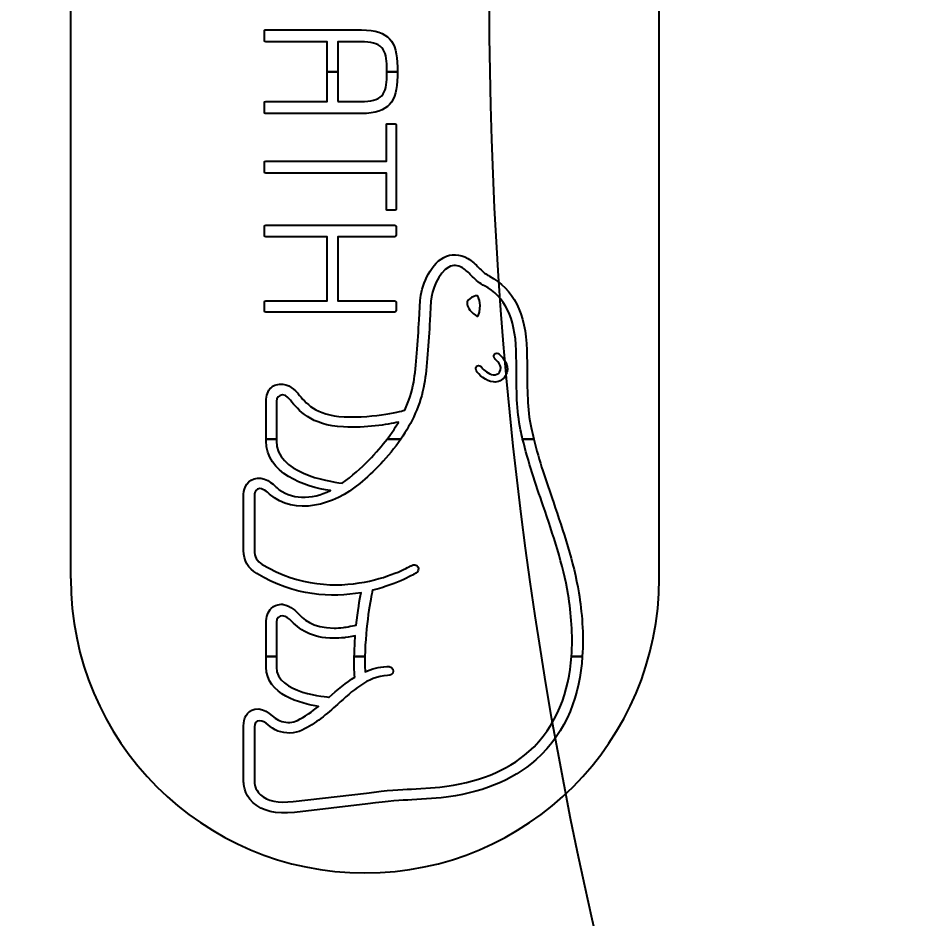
# Model space of a CAD drawing. Header units: inches. Extents: x -15723 to -7264, y -5919 to -976.
# Drawn here: x -15245.51 to -15215.02, y -1677.26 to -1646.66 of the extents above; entities that cross this region are included whole.
import ezdxf
from ezdxf.lldxf.tags import DXFTag

# ---------------------------------------------------------------- set-up
doc = ezdxf.new("R2010")
doc.units = ezdxf.units.IN
doc.header["$MEASUREMENT"] = 0
doc.layers.add('THIN', color=8, linetype='Continuous')
doc.styles.get("Standard").update_dxf_attribs({"font": 'NanumGothic.ttf'})
tags = doc.linetypes.add('DASHED', pattern=[0.75, 0.5, -0.25]).pattern_tags.tags
tags[6:7] = [DXFTag(74, 4), DXFTag(75, 0), DXFTag(340, '0'), DXFTag(46, 1.0), DXFTag(50, 0.0), DXFTag(44, 0.0), DXFTag(45, 0.0)]
tags[4:5] = [DXFTag(74, 4), DXFTag(75, 0), DXFTag(340, '0'), DXFTag(46, 1.0), DXFTag(50, 0.0), DXFTag(44, 0.0), DXFTag(45, 0.0)]
doc.dimstyles.get("Standard").update_dxf_attribs({"dimtxt": 20, "dimasz": 20, "dimexe": 5, "dimexo": 1.5, "dimgap": 10, "dimtad": 0, "dimtoh": 1, "dimdec": 0, "dimzin": 0, "dimdsep": 46, "dimtxsty": 'Standard', "dimcen": 0, "dimclrd": 3, "dimclre": 3, "dimclrt": 2, "dimadec": 0, "dimazin": 3, "dimtfac": 1, "dimtdec": 0, "dimtofl": 0, "dimtmove": 0, "dimatfit": 3, "dimfxl": 0, "dimtolj": 1, "dimtzin": 0, "dimlwd": 0, "dimlwe": 25, "dimarcsym": 0})

# ---------------------------------------------------------------- blocks, each defined once
blk = doc.blocks.new('2E12E')
at = {"layer": 'THIN', "color": 2, "linetype": 'DASHED', "ltscale": 3}
for p, q in [((6857.219, 1056.492), (6857.219, 1095.492)), ((6877.219, 1056.492), (6877.219, 1095.492))]:
    blk.add_line(p, q, dxfattribs=at)
blk.add_arc((6867.219, 1056.492), 10, 180, 0, dxfattribs=at)
at = {"layer": 'THIN', "color": 2}
for points, knots in [([(6866.291, 1073.706), (6866.291, 1073.706), (6866.291, 1074.718), (6866.291, 1074.718), (6866.291, 1074.718), (6866.291, 1074.718), (6867.087, 1074.718), (6867.087, 1074.718), (6867.087, 1074.718), (6867.418, 1074.718), (6867.645, 1074.669), (6867.788, 1074.519), (6867.788, 1074.519), (6867.93, 1074.369), (6867.959, 1074.153), (6867.96, 1073.864), (6867.96, 1073.864), (6867.96, 1073.864), (6867.96, 1073.706), (6867.96, 1073.706), (6867.96, 1073.706), (6867.96, 1073.706), (6868.322, 1073.706), (6868.322, 1073.706), (6868.322, 1073.706), (6868.322, 1073.706), (6868.322, 1073.864), (6868.322, 1073.864), (6868.322, 1073.864), (6868.322, 1074.305), (6868.233, 1074.618), (6868.055, 1074.817), (6868.055, 1074.817), (6867.873, 1075.017), (6867.574, 1075.125), (6867.105, 1075.125), (6867.105, 1075.125), (6867.105, 1075.125), (6863.845, 1075.125), (6863.845, 1075.125), (6863.845, 1075.125), (6863.837, 1075.126), (6863.82, 1075.12), (6863.809, 1075.112), (6863.809, 1075.112), (6863.8, 1075.104), (6863.799, 1075.097), (6863.799, 1075.094), (6863.799, 1075.094), (6863.799, 1075.094), (6863.799, 1074.75), (6863.799, 1074.75), (6863.799, 1074.75), (6863.799, 1074.737), (6863.814, 1074.72), (6863.845, 1074.718), (6863.845, 1074.718), (6863.845, 1074.718), (6865.933, 1074.718), (6865.933, 1074.718), (6865.933, 1074.718), (6865.933, 1074.718), (6865.933, 1073.706), (6865.933, 1073.706), (6865.933, 1073.706), (6865.933, 1073.706), (6866.291, 1073.706), (6866.291, 1073.706)], [0, 0, 0, 0, 0.058824, 0.058824, 0.058824, 0.058824, 0.117647, 0.117647, 0.117647, 0.117647, 0.176471, 0.176471, 0.176471, 0.176471, 0.235294, 0.235294, 0.235294, 0.235294, 0.294118, 0.294118, 0.294118, 0.294118, 0.352941, 0.352941, 0.352941, 0.352941, 0.411765, 0.411765, 0.411765, 0.411765, 0.470588, 0.470588, 0.470588, 0.470588, 0.529412, 0.529412, 0.529412, 0.529412, 0.588235, 0.588235, 0.588235, 0.588235, 0.647059, 0.647059, 0.647059, 0.647059, 0.705882, 0.705882, 0.705882, 0.705882, 0.764706, 0.764706, 0.764706, 0.764706, 0.823529, 0.823529, 0.823529, 0.823529, 0.882353, 0.882353, 0.882353, 0.882353, 0.941176, 0.941176, 0.941176, 0.941176, 1, 1, 1, 1]), ([(6866.291, 1072.694), (6866.291, 1072.694), (6866.291, 1073.706), (6866.291, 1073.706), (6866.291, 1073.706), (6866.291, 1073.706), (6865.933, 1073.706), (6865.933, 1073.706), (6865.933, 1073.706), (6865.933, 1073.706), (6865.933, 1072.694), (6865.933, 1072.694), (6865.933, 1072.694), (6865.933, 1072.694), (6863.845, 1072.694), (6863.845, 1072.694), (6863.845, 1072.694), (6863.811, 1072.693), (6863.799, 1072.673), (6863.799, 1072.662), (6863.799, 1072.662), (6863.799, 1072.662), (6863.799, 1072.316), (6863.799, 1072.316), (6863.799, 1072.316), (6863.799, 1072.313), (6863.8, 1072.306), (6863.809, 1072.298), (6863.809, 1072.298), (6863.82, 1072.289), (6863.837, 1072.285), (6863.845, 1072.285), (6863.845, 1072.285), (6863.845, 1072.285), (6867.105, 1072.285), (6867.105, 1072.285), (6867.105, 1072.285), (6867.573, 1072.285), (6867.873, 1072.397), (6868.055, 1072.595), (6868.055, 1072.595), (6868.233, 1072.796), (6868.322, 1073.108), (6868.322, 1073.548), (6868.322, 1073.548), (6868.322, 1073.548), (6868.322, 1073.706), (6868.322, 1073.706), (6868.322, 1073.706), (6868.322, 1073.706), (6867.96, 1073.706), (6867.96, 1073.706), (6867.96, 1073.706), (6867.96, 1073.706), (6867.96, 1073.548), (6867.96, 1073.548), (6867.96, 1073.548), (6867.959, 1073.26), (6867.93, 1073.042), (6867.788, 1072.891), (6867.788, 1072.891), (6867.645, 1072.742), (6867.418, 1072.694), (6867.087, 1072.694), (6867.087, 1072.694), (6867.087, 1072.694), (6866.291, 1072.694), (6866.291, 1072.694)], [0, 0, 0, 0, 0.058824, 0.058824, 0.058824, 0.058824, 0.117647, 0.117647, 0.117647, 0.117647, 0.176471, 0.176471, 0.176471, 0.176471, 0.235294, 0.235294, 0.235294, 0.235294, 0.294118, 0.294118, 0.294118, 0.294118, 0.352941, 0.352941, 0.352941, 0.352941, 0.411765, 0.411765, 0.411765, 0.411765, 0.470588, 0.470588, 0.470588, 0.470588, 0.529412, 0.529412, 0.529412, 0.529412, 0.588235, 0.588235, 0.588235, 0.588235, 0.647059, 0.647059, 0.647059, 0.647059, 0.705882, 0.705882, 0.705882, 0.705882, 0.764706, 0.764706, 0.764706, 0.764706, 0.823529, 0.823529, 0.823529, 0.823529, 0.882353, 0.882353, 0.882353, 0.882353, 0.941176, 0.941176, 0.941176, 0.941176, 1, 1, 1, 1]), ([(6868.276, 1069.041), (6868.276, 1069.041), (6868.276, 1071.888), (6868.276, 1071.888), (6868.276, 1071.888), (6868.275, 1071.919), (6868.253, 1071.932), (6868.241, 1071.932), (6868.241, 1071.932), (6868.241, 1071.932), (6867.968, 1071.932), (6867.968, 1071.932), (6867.968, 1071.932), (6867.955, 1071.931), (6867.962, 1071.932), (6867.958, 1071.93), (6867.958, 1071.93), (6867.955, 1071.926), (6867.948, 1071.91), (6867.949, 1071.888), (6867.949, 1071.888), (6867.949, 1071.888), (6867.949, 1070.668), (6867.949, 1070.668), (6867.949, 1070.668), (6867.949, 1070.668), (6863.845, 1070.668), (6863.845, 1070.668), (6863.845, 1070.668), (6863.811, 1070.666), (6863.799, 1070.648), (6863.799, 1070.637), (6863.799, 1070.637), (6863.799, 1070.637), (6863.799, 1070.29), (6863.799, 1070.29), (6863.799, 1070.29), (6863.799, 1070.278), (6863.815, 1070.262), (6863.845, 1070.26), (6863.845, 1070.26), (6863.845, 1070.26), (6867.949, 1070.26), (6867.949, 1070.26), (6867.949, 1070.26), (6867.949, 1070.26), (6867.949, 1069.041), (6867.949, 1069.041), (6867.949, 1069.041), (6867.955, 1068.997), (6867.957, 1069.005), (6867.968, 1069.002), (6867.968, 1069.002), (6867.968, 1069.002), (6868.241, 1069.002), (6868.241, 1069.002), (6868.241, 1069.002), (6868.269, 1069.006), (6868.27, 1069.005), (6868.276, 1069.041)], [0, 0, 0, 0, 0.066667, 0.066667, 0.066667, 0.066667, 0.133333, 0.133333, 0.133333, 0.133333, 0.2, 0.2, 0.2, 0.2, 0.266667, 0.266667, 0.266667, 0.266667, 0.333333, 0.333333, 0.333333, 0.333333, 0.4, 0.4, 0.4, 0.4, 0.466667, 0.466667, 0.466667, 0.466667, 0.533333, 0.533333, 0.533333, 0.533333, 0.6, 0.6, 0.6, 0.6, 0.666667, 0.666667, 0.666667, 0.666667, 0.733333, 0.733333, 0.733333, 0.733333, 0.8, 0.8, 0.8, 0.8, 0.866667, 0.866667, 0.866667, 0.866667, 0.933333, 0.933333, 0.933333, 0.933333, 1, 1, 1, 1]), ([(6868.276, 1065.582), (6868.276, 1065.582), (6868.276, 1065.886), (6868.276, 1065.886), (6868.276, 1065.886), (6868.276, 1065.909), (6868.254, 1065.928), (6868.228, 1065.928), (6868.228, 1065.928), (6868.228, 1065.928), (6866.299, 1065.928), (6866.299, 1065.928), (6866.299, 1065.928), (6866.299, 1065.928), (6866.299, 1068.102), (6866.299, 1068.102), (6866.299, 1068.102), (6866.299, 1068.102), (6868.228, 1068.102), (6868.228, 1068.102), (6868.228, 1068.102), (6868.253, 1068.102), (6868.276, 1068.115), (6868.276, 1068.137), (6868.276, 1068.137), (6868.276, 1068.137), (6868.276, 1068.454), (6868.276, 1068.454), (6868.276, 1068.454), (6868.276, 1068.478), (6868.254, 1068.498), (6868.228, 1068.498), (6868.228, 1068.498), (6868.228, 1068.498), (6863.845, 1068.498), (6863.845, 1068.498), (6863.845, 1068.498), (6863.82, 1068.498), (6863.799, 1068.478), (6863.799, 1068.454), (6863.799, 1068.454), (6863.799, 1068.454), (6863.799, 1068.137), (6863.799, 1068.137), (6863.799, 1068.137), (6863.799, 1068.115), (6863.82, 1068.102), (6863.845, 1068.102), (6863.845, 1068.102), (6863.845, 1068.102), (6865.932, 1068.102), (6865.932, 1068.102), (6865.932, 1068.102), (6865.932, 1068.102), (6865.932, 1065.928), (6865.932, 1065.928), (6865.932, 1065.928), (6865.932, 1065.928), (6863.845, 1065.928), (6863.845, 1065.928), (6863.845, 1065.928), (6863.82, 1065.928), (6863.799, 1065.909), (6863.799, 1065.886), (6863.799, 1065.886), (6863.799, 1065.886), (6863.799, 1065.582), (6863.799, 1065.582), (6863.799, 1065.582), (6863.799, 1065.557), (6863.82, 1065.535), (6863.845, 1065.535), (6863.845, 1065.535), (6863.845, 1065.535), (6868.228, 1065.535), (6868.228, 1065.535), (6868.228, 1065.535), (6868.254, 1065.535), (6868.276, 1065.557), (6868.276, 1065.582)], [0, 0, 0, 0, 0.05, 0.05, 0.05, 0.05, 0.1, 0.1, 0.1, 0.1, 0.15, 0.15, 0.15, 0.15, 0.2, 0.2, 0.2, 0.2, 0.25, 0.25, 0.25, 0.25, 0.3, 0.3, 0.3, 0.3, 0.35, 0.35, 0.35, 0.35, 0.4, 0.4, 0.4, 0.4, 0.45, 0.45, 0.45, 0.45, 0.5, 0.5, 0.5, 0.5, 0.55, 0.55, 0.55, 0.55, 0.6, 0.6, 0.6, 0.6, 0.65, 0.65, 0.65, 0.65, 0.7, 0.7, 0.7, 0.7, 0.75, 0.75, 0.75, 0.75, 0.8, 0.8, 0.8, 0.8, 0.85, 0.85, 0.85, 0.85, 0.9, 0.9, 0.9, 0.9, 0.95, 0.95, 0.95, 0.95, 1, 1, 1, 1]), ([(6868.438, 1061.229), (6868.809, 1061.771), (6869.11, 1062.398), (6869.234, 1063.096), (6869.234, 1063.096), (6869.33, 1063.636), (6869.382, 1064.532), (6869.424, 1065.252), (6869.424, 1065.252), (6869.424, 1065.252), (6869.462, 1065.909), (6869.462, 1065.909), (6869.462, 1065.909), (6869.49, 1066.275), (6869.713, 1066.884), (6870.066, 1067.071), (6870.066, 1067.071), (6870.212, 1067.149), (6870.364, 1067.138), (6870.531, 1067.041), (6870.531, 1067.041), (6870.64, 1066.977), (6870.732, 1066.884), (6870.832, 1066.786), (6870.832, 1066.786), (6870.948, 1066.671), (6871.068, 1066.552), (6871.23, 1066.459), (6871.23, 1066.459), (6871.23, 1066.459), (6871.279, 1066.432), (6871.279, 1066.432), (6871.279, 1066.432), (6871.965, 1066.074), (6872.326, 1065.337), (6872.356, 1064.239), (6872.356, 1064.239), (6872.356, 1064.239), (6872.364, 1063.62), (6872.364, 1063.62), (6872.364, 1063.62), (6872.367, 1062.944), (6872.371, 1062.175), (6872.506, 1061.542), (6872.506, 1061.542), (6872.529, 1061.437), (6872.553, 1061.333), (6872.578, 1061.229), (6872.578, 1061.229), (6872.578, 1061.229), (6872.954, 1061.229), (6872.954, 1061.229), (6872.954, 1061.229), (6872.922, 1061.359), (6872.891, 1061.489), (6872.864, 1061.619), (6872.864, 1061.619), (6872.736, 1062.216), (6872.732, 1062.963), (6872.729, 1063.622), (6872.729, 1063.622), (6872.729, 1063.622), (6872.72, 1064.251), (6872.72, 1064.251), (6872.72, 1064.251), (6872.69, 1065.491), (6872.261, 1066.335), (6871.447, 1066.759), (6871.447, 1066.759), (6871.447, 1066.759), (6871.412, 1066.778), (6871.412, 1066.778), (6871.412, 1066.778), (6871.291, 1066.847), (6871.191, 1066.946), (6871.088, 1067.049), (6871.088, 1067.049), (6870.977, 1067.158), (6870.863, 1067.272), (6870.715, 1067.358), (6870.715, 1067.358), (6870.438, 1067.521), (6870.155, 1067.533), (6869.896, 1067.396), (6869.896, 1067.396), (6869.4, 1067.132), (6869.132, 1066.383), (6869.1, 1065.934), (6869.1, 1065.934), (6869.1, 1065.934), (6869.058, 1065.274), (6869.058, 1065.274), (6869.058, 1065.274), (6869.018, 1064.563), (6868.967, 1063.68), (6868.874, 1063.16), (6868.874, 1063.16), (6868.815, 1062.825), (6868.709, 1062.508), (6868.574, 1062.209), (6868.574, 1062.209), (6868.545, 1062.199), (6867.575, 1061.933), (6866.508, 1061.986), (6866.508, 1061.986), (6865.535, 1062.035), (6865.196, 1062.458), (6864.949, 1062.768), (6864.949, 1062.768), (6864.947, 1062.771), (6864.711, 1063.074), (6864.423, 1063.094), (6864.423, 1063.094), (6864.267, 1063.107), (6864.126, 1063.063), (6864.028, 1062.971), (6864.028, 1062.971), (6863.918, 1062.868), (6863.863, 1062.713), (6863.863, 1062.513), (6863.863, 1062.513), (6863.863, 1062.513), (6863.863, 1061.229), (6863.863, 1061.229), (6863.863, 1061.229), (6863.863, 1061.229), (6864.207, 1061.229), (6864.207, 1061.229), (6864.207, 1061.229), (6864.207, 1061.229), (6864.207, 1062.513), (6864.207, 1062.513), (6864.207, 1062.513), (6864.207, 1062.617), (6864.292, 1062.729), (6864.419, 1062.729), (6864.419, 1062.729), (6864.547, 1062.729), (6864.676, 1062.558), (6864.683, 1062.55), (6864.683, 1062.55), (6864.953, 1062.21), (6865.363, 1061.698), (6866.491, 1061.64), (6866.491, 1061.64), (6867.261, 1061.602), (6867.97, 1061.72), (6868.36, 1061.801), (6868.36, 1061.801), (6868.36, 1061.801), (6868.226, 1061.567), (6867.969, 1061.229), (6867.969, 1061.229), (6867.969, 1061.229), (6868.438, 1061.229), (6868.438, 1061.229)], [0, 0, 0, 0, 0.025641, 0.025641, 0.025641, 0.025641, 0.051282, 0.051282, 0.051282, 0.051282, 0.076923, 0.076923, 0.076923, 0.076923, 0.102564, 0.102564, 0.102564, 0.102564, 0.128205, 0.128205, 0.128205, 0.128205, 0.153846, 0.153846, 0.153846, 0.153846, 0.179487, 0.179487, 0.179487, 0.179487, 0.205128, 0.205128, 0.205128, 0.205128, 0.230769, 0.230769, 0.230769, 0.230769, 0.25641, 0.25641, 0.25641, 0.25641, 0.282051, 0.282051, 0.282051, 0.282051, 0.307692, 0.307692, 0.307692, 0.307692, 0.333333, 0.333333, 0.333333, 0.333333, 0.358974, 0.358974, 0.358974, 0.358974, 0.384615, 0.384615, 0.384615, 0.384615, 0.410256, 0.410256, 0.410256, 0.410256, 0.435897, 0.435897, 0.435897, 0.435897, 0.461538, 0.461538, 0.461538, 0.461538, 0.487179, 0.487179, 0.487179, 0.487179, 0.512821, 0.512821, 0.512821, 0.512821, 0.538462, 0.538462, 0.538462, 0.538462, 0.564103, 0.564103, 0.564103, 0.564103, 0.589744, 0.589744, 0.589744, 0.589744, 0.615385, 0.615385, 0.615385, 0.615385, 0.641026, 0.641026, 0.641026, 0.641026, 0.666667, 0.666667, 0.666667, 0.666667, 0.692308, 0.692308, 0.692308, 0.692308, 0.717949, 0.717949, 0.717949, 0.717949, 0.74359, 0.74359, 0.74359, 0.74359, 0.769231, 0.769231, 0.769231, 0.769231, 0.794872, 0.794872, 0.794872, 0.794872, 0.820513, 0.820513, 0.820513, 0.820513, 0.846154, 0.846154, 0.846154, 0.846154, 0.871795, 0.871795, 0.871795, 0.871795, 0.897436, 0.897436, 0.897436, 0.897436, 0.923077, 0.923077, 0.923077, 0.923077, 0.948718, 0.948718, 0.948718, 0.948718, 0.974359, 0.974359, 0.974359, 0.974359, 1, 1, 1, 1]), ([(6871.076, 1066.041), (6871.076, 1066.041), (6871.202, 1065.762), (6871.068, 1065.418), (6871.068, 1065.418), (6871.068, 1065.418), (6871.05, 1065.376), (6870.973, 1065.432), (6870.973, 1065.432), (6870.748, 1065.599), (6870.698, 1065.764), (6870.698, 1065.764), (6870.698, 1065.764), (6870.698, 1065.764), (6870.655, 1065.884), (6870.736, 1065.952), (6870.736, 1065.952), (6870.898, 1066.088), (6870.991, 1066.092), (6870.991, 1066.092), (6870.991, 1066.092), (6870.991, 1066.092), (6871.059, 1066.106), (6871.076, 1066.041)], [0, 0, 0, 0, 0.166667, 0.166667, 0.166667, 0.166667, 0.333333, 0.333333, 0.333333, 0.333333, 0.5, 0.5, 0.5, 0.5, 0.666667, 0.666667, 0.666667, 0.666667, 0.833333, 0.833333, 0.833333, 0.833333, 1, 1, 1, 1]), ([(6871.785, 1064.112), (6871.739, 1064.154), (6871.663, 1064.157), (6871.624, 1064.112), (6871.624, 1064.112), (6871.584, 1064.068), (6871.595, 1063.993), (6871.641, 1063.952), (6871.641, 1063.952), (6871.663, 1063.931), (6871.934, 1063.702), (6871.795, 1063.505), (6871.795, 1063.505), (6871.744, 1063.434), (6871.671, 1063.404), (6871.577, 1063.414), (6871.577, 1063.414), (6871.424, 1063.432), (6871.25, 1063.564), (6871.193, 1063.654), (6871.193, 1063.654), (6871.161, 1063.707), (6871.094, 1063.741), (6871.04, 1063.716), (6871.04, 1063.716), (6870.985, 1063.693), (6870.968, 1063.623), (6870.996, 1063.568), (6870.996, 1063.568), (6871.073, 1063.403), (6871.337, 1063.195), (6871.583, 1063.167), (6871.583, 1063.167), (6871.754, 1063.148), (6871.894, 1063.225), (6871.989, 1063.361), (6871.989, 1063.361), (6872.197, 1063.655), (6871.917, 1063.989), (6871.785, 1064.112)], [0, 0, 0, 0, 0.1, 0.1, 0.1, 0.1, 0.2, 0.2, 0.2, 0.2, 0.3, 0.3, 0.3, 0.3, 0.4, 0.4, 0.4, 0.4, 0.5, 0.5, 0.5, 0.5, 0.6, 0.6, 0.6, 0.6, 0.7, 0.7, 0.7, 0.7, 0.8, 0.8, 0.8, 0.8, 0.9, 0.9, 0.9, 0.9, 1, 1, 1, 1]), ([(6867.217, 1053.843), (6867.234, 1054.89), (6867.423, 1055.841), (6867.476, 1056.093), (6867.476, 1056.093), (6868.36, 1056.31), (6868.934, 1056.666), (6868.946, 1056.674), (6868.946, 1056.674), (6869.033, 1056.726), (6869.063, 1056.82), (6869.02, 1056.891), (6869.02, 1056.891), (6868.976, 1056.963), (6868.872, 1056.979), (6868.786, 1056.927), (6868.786, 1056.927), (6868.76, 1056.912), (6866.265, 1055.444), (6863.729, 1056.973), (6863.729, 1056.973), (6863.546, 1057.082), (6863.461, 1057.234), (6863.461, 1057.447), (6863.461, 1057.447), (6863.461, 1057.447), (6863.461, 1059.352), (6863.461, 1059.352), (6863.461, 1059.352), (6863.461, 1059.431), (6863.515, 1059.548), (6863.645, 1059.548), (6863.645, 1059.548), (6863.776, 1059.548), (6863.975, 1059.361), (6863.975, 1059.361), (6863.975, 1059.361), (6864.829, 1058.595), (6866.165, 1058.984), (6867.046, 1059.723), (6867.046, 1059.723), (6867.499, 1060.103), (6868.014, 1060.612), (6868.438, 1061.229), (6868.438, 1061.229), (6868.438, 1061.229), (6867.969, 1061.229), (6867.969, 1061.229), (6867.969, 1061.229), (6867.646, 1060.805), (6867.13, 1060.217), (6866.444, 1059.729), (6866.444, 1059.729), (6865.923, 1059.793), (6864.207, 1060.09), (6864.207, 1061.168), (6864.207, 1061.168), (6864.207, 1061.168), (6864.207, 1061.229), (6864.207, 1061.229), (6864.207, 1061.229), (6864.207, 1061.229), (6863.863, 1061.229), (6863.863, 1061.229), (6863.863, 1061.229), (6863.863, 1061.229), (6863.863, 1061.168), (6863.863, 1061.168), (6863.863, 1061.168), (6863.863, 1060.068), (6865.149, 1059.598), (6866.047, 1059.483), (6866.047, 1059.483), (6865.405, 1059.162), (6864.679, 1059.167), (6864.218, 1059.579), (6864.218, 1059.579), (6864.218, 1059.579), (6863.886, 1059.938), (6863.565, 1059.902), (6863.565, 1059.902), (6863.23, 1059.862), (6863.096, 1059.582), (6863.096, 1059.358), (6863.096, 1059.358), (6863.096, 1059.358), (6863.096, 1057.447), (6863.096, 1057.447), (6863.096, 1057.447), (6863.096, 1057.105), (6863.25, 1056.832), (6863.541, 1056.658), (6863.541, 1056.658), (6864.83, 1055.881), (6866.101, 1055.838), (6867.086, 1056.01), (6867.086, 1056.01), (6867.04, 1055.776), (6866.971, 1055.379), (6866.919, 1054.903), (6866.919, 1054.903), (6866.781, 1054.879), (6866.482, 1054.827), (6866.481, 1054.827), (6866.481, 1054.827), (6866.369, 1054.815), (6866.265, 1054.809), (6866.169, 1054.809), (6866.169, 1054.809), (6865.423, 1054.809), (6865.104, 1055.141), (6864.924, 1055.331), (6864.924, 1055.331), (6864.921, 1055.334), (6864.666, 1055.584), (6864.451, 1055.61), (6864.451, 1055.61), (6864.451, 1055.61), (6864.231, 1055.667), (6864.035, 1055.478), (6864.035, 1055.478), (6863.922, 1055.37), (6863.863, 1055.203), (6863.863, 1054.974), (6863.863, 1054.974), (6863.863, 1054.974), (6863.863, 1053.843), (6863.863, 1053.843), (6863.863, 1053.843), (6863.863, 1053.843), (6864.207, 1053.843), (6864.207, 1053.843), (6864.207, 1053.843), (6864.207, 1053.843), (6864.207, 1055.017), (6864.207, 1055.017), (6864.207, 1055.017), (6864.207, 1055.135), (6864.3, 1055.227), (6864.419, 1055.227), (6864.419, 1055.227), (6864.533, 1055.227), (6864.67, 1055.096), (6864.675, 1055.091), (6864.675, 1055.091), (6864.979, 1054.773), (6865.392, 1054.462), (6866.161, 1054.462), (6866.161, 1054.462), (6866.272, 1054.462), (6866.39, 1054.468), (6866.518, 1054.481), (6866.518, 1054.481), (6866.518, 1054.481), (6866.742, 1054.52), (6866.889, 1054.542), (6866.889, 1054.542), (6866.874, 1054.329), (6866.861, 1054.088), (6866.856, 1053.843), (6866.856, 1053.843), (6866.856, 1053.843), (6867.217, 1053.843), (6867.217, 1053.843)], [0, 0, 0, 0, 0.02439, 0.02439, 0.02439, 0.02439, 0.04878, 0.04878, 0.04878, 0.04878, 0.073171, 0.073171, 0.073171, 0.073171, 0.097561, 0.097561, 0.097561, 0.097561, 0.121951, 0.121951, 0.121951, 0.121951, 0.146341, 0.146341, 0.146341, 0.146341, 0.170732, 0.170732, 0.170732, 0.170732, 0.195122, 0.195122, 0.195122, 0.195122, 0.219512, 0.219512, 0.219512, 0.219512, 0.243902, 0.243902, 0.243902, 0.243902, 0.268293, 0.268293, 0.268293, 0.268293, 0.292683, 0.292683, 0.292683, 0.292683, 0.317073, 0.317073, 0.317073, 0.317073, 0.341463, 0.341463, 0.341463, 0.341463, 0.365854, 0.365854, 0.365854, 0.365854, 0.390244, 0.390244, 0.390244, 0.390244, 0.414634, 0.414634, 0.414634, 0.414634, 0.439024, 0.439024, 0.439024, 0.439024, 0.463415, 0.463415, 0.463415, 0.463415, 0.487805, 0.487805, 0.487805, 0.487805, 0.512195, 0.512195, 0.512195, 0.512195, 0.536585, 0.536585, 0.536585, 0.536585, 0.560976, 0.560976, 0.560976, 0.560976, 0.585366, 0.585366, 0.585366, 0.585366, 0.609756, 0.609756, 0.609756, 0.609756, 0.634146, 0.634146, 0.634146, 0.634146, 0.658537, 0.658537, 0.658537, 0.658537, 0.682927, 0.682927, 0.682927, 0.682927, 0.707317, 0.707317, 0.707317, 0.707317, 0.731707, 0.731707, 0.731707, 0.731707, 0.756098, 0.756098, 0.756098, 0.756098, 0.780488, 0.780488, 0.780488, 0.780488, 0.804878, 0.804878, 0.804878, 0.804878, 0.829268, 0.829268, 0.829268, 0.829268, 0.853659, 0.853659, 0.853659, 0.853659, 0.878049, 0.878049, 0.878049, 0.878049, 0.902439, 0.902439, 0.902439, 0.902439, 0.926829, 0.926829, 0.926829, 0.926829, 0.95122, 0.95122, 0.95122, 0.95122, 0.97561, 0.97561, 0.97561, 0.97561, 1, 1, 1, 1]), ([(6872.578, 1061.229), (6872.765, 1060.456), (6873.023, 1059.698), (6873.275, 1058.961), (6873.275, 1058.961), (6873.609, 1057.985), (6873.954, 1056.977), (6874.123, 1055.945), (6874.123, 1055.945), (6874.229, 1055.308), (6874.292, 1054.58), (6874.237, 1053.843), (6874.237, 1053.843), (6874.237, 1053.843), (6874.604, 1053.843), (6874.604, 1053.843), (6874.604, 1053.843), (6874.657, 1054.603), (6874.592, 1055.351), (6874.485, 1056.006), (6874.485, 1056.006), (6874.309, 1057.067), (6873.959, 1058.091), (6873.621, 1059.081), (6873.621, 1059.081), (6873.381, 1059.781), (6873.135, 1060.501), (6872.954, 1061.229), (6872.954, 1061.229), (6872.954, 1061.229), (6872.578, 1061.229), (6872.578, 1061.229)], [0, 0, 0, 0, 0.125, 0.125, 0.125, 0.125, 0.25, 0.25, 0.25, 0.25, 0.375, 0.375, 0.375, 0.375, 0.5, 0.5, 0.5, 0.5, 0.625, 0.625, 0.625, 0.625, 0.75, 0.75, 0.75, 0.75, 0.875, 0.875, 0.875, 0.875, 1, 1, 1, 1]), ([(6863.672, 1049.142), (6863.464, 1049.33), (6863.461, 1049.566), (6863.461, 1049.578), (6863.461, 1049.578), (6863.461, 1049.578), (6863.461, 1051.455), (6863.461, 1051.455), (6863.461, 1051.455), (6863.461, 1051.57), (6863.508, 1051.661), (6863.643, 1051.661), (6863.643, 1051.661), (6863.839, 1051.66), (6864, 1051.405), (6864.255, 1051.311), (6864.255, 1051.311), (6864.524, 1051.213), (6864.819, 1051.218), (6865.081, 1051.341), (6865.081, 1051.341), (6865.551, 1051.563), (6865.924, 1051.895), (6866.283, 1052.216), (6866.283, 1052.216), (6866.794, 1052.671), (6867.285, 1053.16), (6867.987, 1053.196), (6867.987, 1053.196), (6868.087, 1053.202), (6868.186, 1053.243), (6868.181, 1053.344), (6868.181, 1053.344), (6868.176, 1053.447), (6868.087, 1053.514), (6867.958, 1053.506), (6867.958, 1053.506), (6867.687, 1053.487), (6867.446, 1053.42), (6867.223, 1053.324), (6867.223, 1053.324), (6867.216, 1053.498), (6867.214, 1053.672), (6867.217, 1053.843), (6867.217, 1053.843), (6867.217, 1053.843), (6866.856, 1053.843), (6866.856, 1053.843), (6866.856, 1053.843), (6866.851, 1053.606), (6866.854, 1053.365), (6866.869, 1053.141), (6866.869, 1053.141), (6866.596, 1052.973), (6866.258, 1052.687), (6866.001, 1052.46), (6866.001, 1052.46), (6866.001, 1052.461), (6866.002, 1052.463), (6866.003, 1052.463), (6866.003, 1052.463), (6865.982, 1052.465), (6864.207, 1052.581), (6864.207, 1053.486), (6864.207, 1053.486), (6864.207, 1053.486), (6864.207, 1053.843), (6864.207, 1053.843), (6864.207, 1053.843), (6864.207, 1053.843), (6863.863, 1053.843), (6863.863, 1053.843), (6863.863, 1053.843), (6863.863, 1053.843), (6863.863, 1053.486), (6863.863, 1053.486), (6863.863, 1053.486), (6863.863, 1052.539), (6865.038, 1052.245), (6865.64, 1052.15), (6865.64, 1052.15), (6865.428, 1051.98), (6865.169, 1051.79), (6864.924, 1051.675), (6864.924, 1051.675), (6864.758, 1051.595), (6864.571, 1051.581), (6864.394, 1051.636), (6864.394, 1051.636), (6864.079, 1051.732), (6863.854, 1052.134), (6863.477, 1052.051), (6863.477, 1052.051), (6863.186, 1051.987), (6863.096, 1051.74), (6863.096, 1051.491), (6863.096, 1051.491), (6863.096, 1051.491), (6863.096, 1049.579), (6863.096, 1049.579), (6863.096, 1049.579), (6863.096, 1049.566), (6863.092, 1049.179), (6863.419, 1048.877), (6863.419, 1048.877), (6863.726, 1048.593), (6864.184, 1048.484), (6864.822, 1048.55), (6864.822, 1048.55), (6864.822, 1048.55), (6867.32, 1048.837), (6867.32, 1048.837), (6867.32, 1048.837), (6868.042, 1048.939), (6868.434, 1048.956), (6868.816, 1048.972), (6868.816, 1048.972), (6868.816, 1048.972), (6869.803, 1049.043), (6869.803, 1049.043), (6869.803, 1049.043), (6871.148, 1049.191), (6872.234, 1049.628), (6873.03, 1050.337), (6873.03, 1050.337), (6874.105, 1051.293), (6874.516, 1052.584), (6874.604, 1053.843), (6874.604, 1053.843), (6874.604, 1053.843), (6874.237, 1053.843), (6874.237, 1053.843), (6874.237, 1053.843), (6874.15, 1052.674), (6873.767, 1051.485), (6872.787, 1050.613), (6872.787, 1050.613), (6872.048, 1049.954), (6871.031, 1049.55), (6869.764, 1049.409), (6869.764, 1049.409), (6869.764, 1049.409), (6868.8, 1049.34), (6868.8, 1049.34), (6868.8, 1049.34), (6868.411, 1049.323), (6868.009, 1049.305), (6867.27, 1049.203), (6867.27, 1049.203), (6867.27, 1049.203), (6864.784, 1048.916), (6864.784, 1048.916), (6864.784, 1048.916), (6864.267, 1048.862), (6863.895, 1048.94), (6863.672, 1049.142)], [0, 0, 0, 0, 0.025641, 0.025641, 0.025641, 0.025641, 0.051282, 0.051282, 0.051282, 0.051282, 0.076923, 0.076923, 0.076923, 0.076923, 0.102564, 0.102564, 0.102564, 0.102564, 0.128205, 0.128205, 0.128205, 0.128205, 0.153846, 0.153846, 0.153846, 0.153846, 0.179487, 0.179487, 0.179487, 0.179487, 0.205128, 0.205128, 0.205128, 0.205128, 0.230769, 0.230769, 0.230769, 0.230769, 0.25641, 0.25641, 0.25641, 0.25641, 0.282051, 0.282051, 0.282051, 0.282051, 0.307692, 0.307692, 0.307692, 0.307692, 0.333333, 0.333333, 0.333333, 0.333333, 0.358974, 0.358974, 0.358974, 0.358974, 0.384615, 0.384615, 0.384615, 0.384615, 0.410256, 0.410256, 0.410256, 0.410256, 0.435897, 0.435897, 0.435897, 0.435897, 0.461538, 0.461538, 0.461538, 0.461538, 0.487179, 0.487179, 0.487179, 0.487179, 0.512821, 0.512821, 0.512821, 0.512821, 0.538462, 0.538462, 0.538462, 0.538462, 0.564103, 0.564103, 0.564103, 0.564103, 0.589744, 0.589744, 0.589744, 0.589744, 0.615385, 0.615385, 0.615385, 0.615385, 0.641026, 0.641026, 0.641026, 0.641026, 0.666667, 0.666667, 0.666667, 0.666667, 0.692308, 0.692308, 0.692308, 0.692308, 0.717949, 0.717949, 0.717949, 0.717949, 0.74359, 0.74359, 0.74359, 0.74359, 0.769231, 0.769231, 0.769231, 0.769231, 0.794872, 0.794872, 0.794872, 0.794872, 0.820513, 0.820513, 0.820513, 0.820513, 0.846154, 0.846154, 0.846154, 0.846154, 0.871795, 0.871795, 0.871795, 0.871795, 0.897436, 0.897436, 0.897436, 0.897436, 0.923077, 0.923077, 0.923077, 0.923077, 0.948718, 0.948718, 0.948718, 0.948718, 0.974359, 0.974359, 0.974359, 0.974359, 1, 1, 1, 1])]:
    blk.add_open_spline(points, degree=3, knots=knots, dxfattribs=at)
blk = doc.blocks.new('*D22')
at = {"color": 3, "linetype": 'Continuous', "lineweight": 25}
for p, q in [((-15549.038, -1451.432), (-14751.971, -1451.432)), ((-15549.038, -1841.082), (-14751.971, -1841.082))]:
    blk.add_line(p, q, dxfattribs=at)
at = {"color": 3, "linetype": 'Continuous', "lineweight": 0}
for p, q in [((-14756.971, -1471.432), (-14756.971, -1626.257)), ((-14756.971, -1821.082), (-14756.971, -1666.257))]:
    blk.add_line(p, q, dxfattribs=at)
at = {"color": 3}
for points in [[(-14760.304, -1471.432), (-14753.638, -1471.432), (-14756.971, -1451.432)], [(-14760.304, -1821.082), (-14753.638, -1821.082), (-14756.971, -1841.082)]]:
    blk.add_solid(points, dxfattribs=at)
at = {"layer": 'DEFPOINTS', "color": 0}
for p in [(-15550.538, -1451.432), (-15550.538, -1841.082), (-14756.971, -1841.082)]:
    blk.add_point(p, dxfattribs=at)
at = {"color": 2, "insert": (-14756.971, -1646.257), "char_height": 20, "attachment_point": 5}
blk.add_mtext('\\A1;390', dxfattribs=at)

msp = doc.modelspace()

# ---------------------------------------------------------------- linework, layer by layer
msp.add_arc((-15089.286, -1646.15), 140.211, 87.99158, 272.00842)

# ---------------------------------------------------------------- block references
msp.add_blockref('2E12E', (-22100.936, -2722.187))

# ---------------------------------------------------------------- dimensions: what is measured, and where the dimension line sits
dim = msp.add_linear_dim(base=(-14756.971, -1841.082), p1=(-15550.538, -1451.432), p2=(-15550.538, -1841.082), angle=90, dimstyle='Standard', override={"dimtih": 1, "dimarcsym": 1})
dim.commit()
dim.dimension.update_dxf_attribs({"geometry": '*D22', "text_midpoint": (-14756.971, -1646.257)})

doc.saveas('drawing.dxf')
